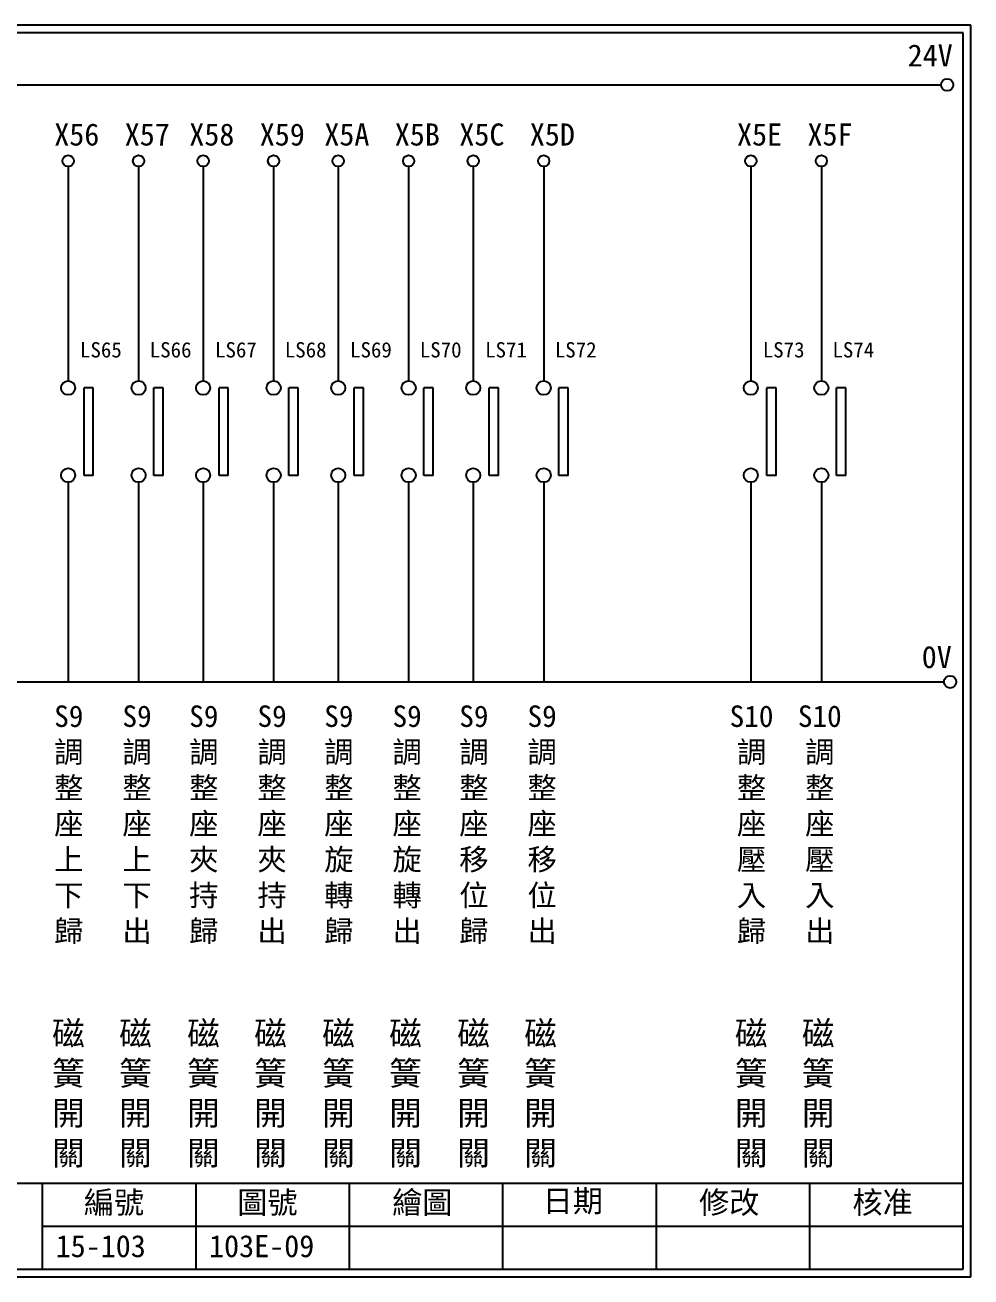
# Model space of a CAD drawing. Extents: x 275 to 562, y 265 to 469.
# Drawn here: x 407.8 to 561.9, y 264.9 to 468.9 of the extents above; entities that cross this region are included whole.
import ezdxf

# ---------------------------------------------------------------- set-up
doc = ezdxf.new("R2010")
doc.units = 0
doc.layers.get('0').update_dxf_attribs({"linetype": 'CONTINUOUS'})
doc.layers.add('圖框層', color=7, linetype='CONTINUOUS')
doc.layers.add('標尺寸層', color=3, linetype='CONTINUOUS')
doc.styles.add('CNS', font='romanc.shx', dxfattribs={"bigfont": 'chineset.shx'})
doc.styles.add('STSL', font='kaiu.ttf')

msp = doc.modelspace()

# ---------------------------------------------------------------- linework, layer by layer
for p, q in [((418.9, 409.78), (417.4, 409.78)), ((430.26, 409.78), (428.75, 409.78)), ((440.9, 409.78), (439.4, 409.78)), ((452.26, 409.78), (450.75, 409.78)), ((462.9, 409.78), (461.4, 409.78)), ((474.26, 409.78), (472.75, 409.78)), ((484.9, 409.78), (483.4, 409.78)), ((496.26, 409.78), (494.75, 409.78)), ((530.14, 409.78), (528.64, 409.78)), ((541.5, 409.78), (539.99, 409.78)), ((418.9, 395.55), (417.4, 395.55)), ((430.26, 395.55), (428.75, 395.55)), ((440.9, 395.55), (439.4, 395.55)), ((452.26, 395.55), (450.75, 395.55)), ((462.9, 395.55), (461.4, 395.55)), ((474.26, 395.55), (472.75, 395.55)), ((484.9, 395.55), (483.4, 395.55)), ((496.26, 395.55), (494.75, 395.55)), ((530.14, 395.55), (528.64, 395.55)), ((541.5, 395.55), (539.99, 395.55))]:
    msp.add_line(p, q)
for centre in [(558.02, 459.17), (558.5, 361.9)]:
    msp.add_circle(centre, 1)
at = {"layer": '圖框層', "color": 7}
for p, q in [((561.9, 468.91), (274.9, 468.91)), ((560.65, 467.66), (276.15, 467.66)), ((560.65, 266.2), (560.65, 467.66)), ((561.9, 264.95), (561.9, 468.91)), ((276.15, 280.2), (560.65, 280.2)), ((410.65, 266.2), (410.65, 280.2)), ((435.65, 266.2), (435.65, 280.2)), ((460.65, 266.2), (460.65, 280.2)), ((485.65, 266.2), (485.65, 280.2)), ((510.65, 266.2), (510.65, 280.2)), ((535.65, 266.2), (535.65, 280.2)), ((410.65, 273.2), (560.65, 273.2)), ((276.15, 266.2), (560.65, 266.2)), ((274.9, 264.95), (561.9, 264.95))]:
    msp.add_line(p, q, dxfattribs=at)
at = {"layer": '標尺寸層', "color": 7}
for p, q in [((279.42, 459.17), (557.02, 459.17)), ((414.8, 445.86), (414.8, 410.94)), ((426.28, 445.86), (426.28, 410.94)), ((436.8, 445.86), (436.8, 410.94)), ((448.28, 445.86), (448.28, 410.94)), ((458.8, 445.86), (458.8, 410.94)), ((470.28, 445.86), (470.28, 410.94)), ((480.8, 445.86), (480.8, 410.94)), ((492.28, 445.86), (492.28, 410.94)), ((526.03, 445.86), (526.03, 410.94)), ((537.52, 445.86), (537.52, 410.94)), ((417.4, 395.55), (417.4, 409.78)), ((418.9, 395.55), (418.9, 409.78)), ((428.75, 395.55), (428.75, 409.78)), ((430.26, 395.55), (430.26, 409.78)), ((439.4, 395.55), (439.4, 409.78)), ((440.9, 395.55), (440.9, 409.78)), ((450.75, 395.55), (450.75, 409.78)), ((452.26, 395.55), (452.26, 409.78)), ((461.4, 395.55), (461.4, 409.78)), ((462.9, 395.55), (462.9, 409.78)), ((472.75, 395.55), (472.75, 409.78)), ((474.26, 395.55), (474.26, 409.78)), ((483.4, 395.55), (483.4, 409.78)), ((484.9, 395.55), (484.9, 409.78)), ((494.75, 395.55), (494.75, 409.78)), ((496.26, 395.55), (496.26, 409.78)), ((528.64, 395.55), (528.64, 409.78)), ((530.14, 395.55), (530.14, 409.78)), ((539.99, 395.55), (539.99, 409.78)), ((541.5, 395.55), (541.5, 409.78)), ((414.8, 394.41), (414.8, 361.9)), ((426.28, 394.41), (426.28, 361.9)), ((436.8, 394.41), (436.8, 361.9)), ((448.28, 394.41), (448.28, 361.9)), ((458.8, 394.41), (458.8, 361.9)), ((470.28, 394.41), (470.28, 361.9)), ((480.8, 394.41), (480.8, 361.9)), ((492.28, 394.41), (492.28, 361.9)), ((526.03, 394.41), (526.03, 361.9)), ((537.52, 394.41), (537.52, 361.9)), ((279.63, 361.9), (557.5, 361.9))]:
    msp.add_line(p, q, dxfattribs=at)
for centre, radius in [((414.8, 446.78), 0.92), ((426.28, 446.78), 0.92), ((436.8, 446.78), 0.92), ((448.28, 446.78), 0.92), ((458.8, 446.78), 0.92), ((470.28, 446.78), 0.92), ((480.8, 446.78), 0.92), ((492.28, 446.78), 0.92), ((526.03, 446.78), 0.92), ((537.52, 446.78), 0.92), ((414.8, 409.79), 1.15), ((426.28, 409.79), 1.15), ((436.8, 409.79), 1.15), ((448.28, 409.79), 1.15), ((458.8, 409.79), 1.15), ((470.28, 409.79), 1.15), ((480.8, 409.79), 1.15), ((492.28, 409.79), 1.15), ((526.03, 409.79), 1.15), ((537.52, 409.79), 1.15), ((414.8, 395.56), 1.15), ((426.28, 395.56), 1.15), ((436.8, 395.56), 1.15), ((448.28, 395.56), 1.15), ((458.8, 395.56), 1.15), ((470.28, 395.56), 1.15), ((480.8, 395.56), 1.15), ((492.28, 395.56), 1.15), ((526.03, 395.56), 1.15), ((537.52, 395.56), 1.15)]:
    msp.add_circle(centre, radius, dxfattribs=at)

# ---------------------------------------------------------------- texts
at = {"layer": '圖框層', "color": 4, "style": 'STSL'}
for s, height, p in [('24V', 3.6, (551.58, 462.16)), ('X56', 3.6, (412.54, 449.28)), ('X57', 3.6, (424.02, 449.28)), ('X58', 3.6, (434.54, 449.28)), ('X59', 3.6, (446.02, 449.28)), ('X5A', 3.6, (456.54, 449.28)), ('X5B', 3.6, (468.02, 449.28)), ('X5C', 3.6, (478.54, 449.28)), ('X5D', 3.6, (490.02, 449.28)), ('X5E', 3.6, (523.78, 449.28)), ('X5F', 3.6, (535.26, 449.28)), ('LS65', 2.5, (416.74, 414.75)), ('LS66', 2.5, (428.1, 414.75)), ('LS67', 2.5, (438.74, 414.75)), ('LS68', 2.5, (450.1, 414.75)), ('LS69', 2.5, (460.74, 414.75)), ('LS70', 2.5, (472.1, 414.75)), ('LS71', 2.5, (482.74, 414.75)), ('LS72', 2.5, (494.1, 414.75)), ('LS73', 2.5, (527.98, 414.75)), ('LS74', 2.5, (539.33, 414.75)), ('0V', 3.6, (553.88, 364.15)), ('繪圖', 3.6, (467.59, 275.29)), ('日期', 3.6, (492.12, 275.53)), ('編號', 3.6, (417.36, 275.28)), ('圖號', 3.6, (442.36, 275.28)), ('修改', 3.6, (517.59, 275.29)), ('核准', 3.6, (542.59, 275.29)), ('15-103', 3.6, (412.76, 268.17)), ('103E-09', 3.6, (437.76, 268.17))]:
    msp.add_text(s, height=height, dxfattribs=at).set_placement(p)
at = {"layer": '標尺寸層', "color": 7, "width": 4.9608, "attachment_point": 5, "style": 'CNS'}
for s, insert, char_height in [('{\\fDFKai-SB|b0|i0|c136|p65;S9調整座上下歸}', (414.91, 338.62), 3.5), ('{\\fDFKai-SB|b0|i0|c136|p65;S9調整座上下出}', (426.03, 338.62), 3.5), ('{\\fDFKai-SB|b0|i0|c136|p65;S9調整座夾持歸}', (436.91, 338.62), 3.5), ('{\\fDFKai-SB|b0|i0|c136|p65;S9調整座夾持出}', (448.03, 338.62), 3.5), ('{\\fDFKai-SB|b0|i0|c136|p65;S9調整座旋轉歸}', (458.91, 338.62), 3.5), ('{\\fDFKai-SB|b0|i0|c136|p65;S9調整座旋轉出}', (470.03, 338.62), 3.5), ('{\\fDFKai-SB|b0|i0|c136|p65;S9調整座移位歸}', (480.91, 338.62), 3.5), ('{\\fDFKai-SB|b0|i0|c136|p65;S9調整座移位出}', (492.03, 338.62), 3.5), ('{\\fDFKai-SB|b0|i0|c136|p65;S10調整座壓入歸}', (526.15, 338.62), 3.5), ('{\\fDFKai-SB|b0|i0|c136|p65;S10調整座壓入出}', (537.27, 338.62), 3.5), ('{\\fDFKai-SB|b0|i0|c136|p65;磁簧開關}', (414.85, 294.67), 3.9), ('{\\fDFKai-SB|b0|i0|c136|p65;磁簧開關}', (425.77, 294.67), 3.9), ('{\\fDFKai-SB|b0|i0|c136|p65;磁簧開關}', (436.85, 294.67), 3.9), ('{\\fDFKai-SB|b0|i0|c136|p65;磁簧開關}', (447.77, 294.67), 3.9), ('{\\fDFKai-SB|b0|i0|c136|p65;磁簧開關}', (458.85, 294.67), 3.9), ('{\\fDFKai-SB|b0|i0|c136|p65;磁簧開關}', (469.77, 294.67), 3.9), ('{\\fDFKai-SB|b0|i0|c136|p65;磁簧開關}', (480.85, 294.67), 3.9), ('{\\fDFKai-SB|b0|i0|c136|p65;磁簧開關}', (491.77, 294.67), 3.9), ('{\\fDFKai-SB|b0|i0|c136|p65;磁簧開關}', (526.09, 294.67), 3.9), ('{\\fDFKai-SB|b0|i0|c136|p65;磁簧開關}', (537.01, 294.67), 3.9)]:
    msp.add_mtext(s, dxfattribs=dict(at, insert=insert, char_height=char_height))

doc.saveas('drawing.dxf')
